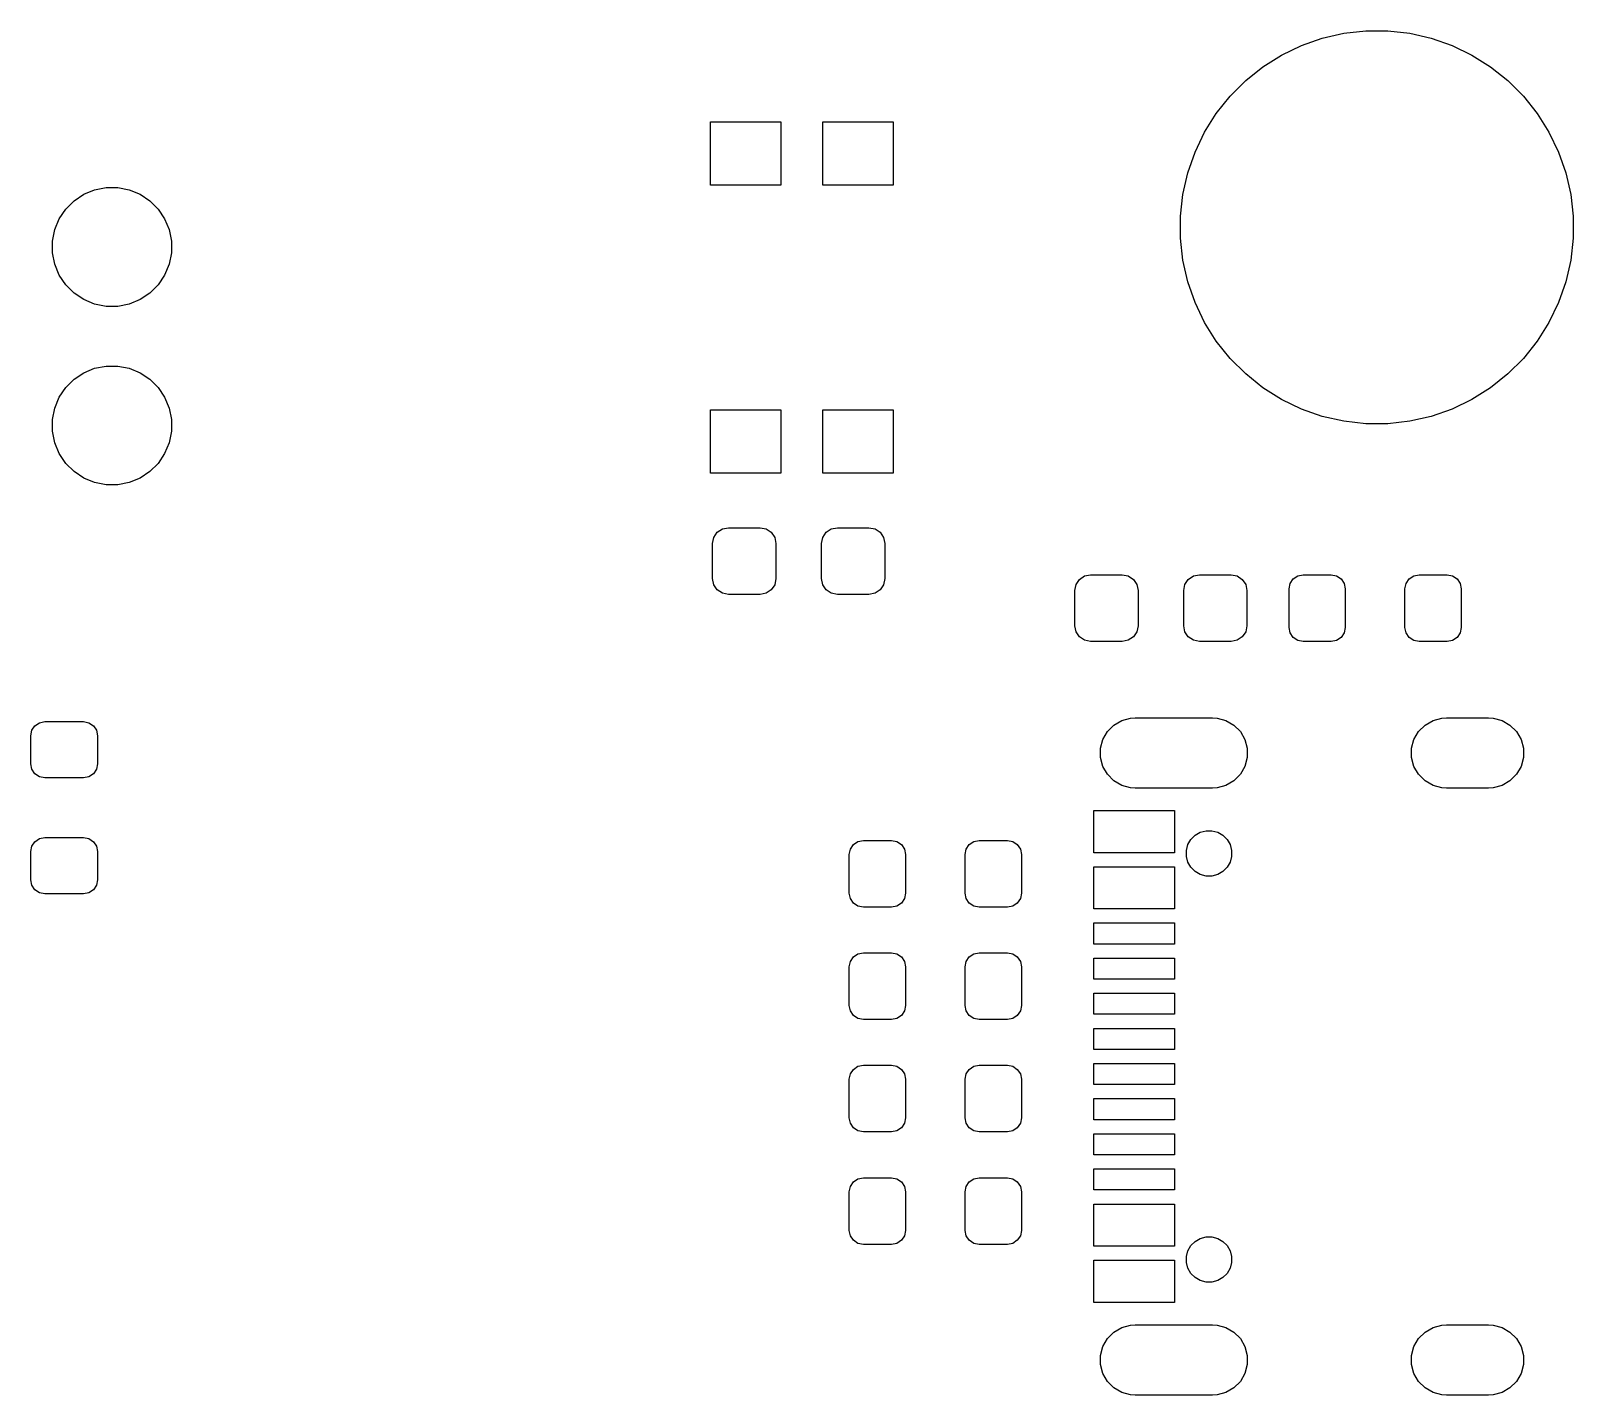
# Model space of a CAD drawing. Extents: x 110.5 to 208.1, y -115.3 to -60.
# Drawn here: x 186.12 to 208.08, y -79.62 to -60.2 of the extents above; entities that cross this region are included whole.
import ezdxf

# ---------------------------------------------------------------- set-up
doc = ezdxf.new("R2010")
doc.units = 0
doc.layers.add('BLACK', color=7, linetype='CONTINUOUS')

msp = doc.modelspace()

# ---------------------------------------------------------------- linework, layer by layer
at = {"layer": 'BLACK', "linetype": 'CONTINUOUS'}
for p, q in [((204.21143, -60.413137), (204.507805, -60.309431)), ((204.507805, -60.309431), (204.813927, -60.239561)), ((204.813927, -60.239561), (205.125947, -60.204405)), ((205.125947, -60.204405), (205.439941, -60.204405)), ((205.439941, -60.204405), (205.751961, -60.239561)), ((205.751961, -60.239561), (206.058083, -60.309431)), ((206.058083, -60.309431), (206.354458, -60.413137)), ((203.662664, -60.71643), (203.928531, -60.549374)), ((203.928531, -60.549374), (204.21143, -60.413137)), ((206.354458, -60.413137), (206.637357, -60.549374)), ((206.637357, -60.549374), (206.903224, -60.71643)), ((203.417174, -60.912202), (203.662664, -60.71643)), ((206.903224, -60.71643), (207.148714, -60.912202)), ((203.195146, -61.13423), (203.417174, -60.912202)), ((207.148714, -60.912202), (207.370742, -61.13423)), ((202.999374, -61.37972), (203.195146, -61.13423)), ((207.370742, -61.13423), (207.566514, -61.37972)), ((202.832318, -61.645587), (202.999374, -61.37972)), ((207.566514, -61.37972), (207.73357, -61.645587)), ((195.8, -62.4), (195.8, -61.5)), ((195.8, -61.5), (196.8, -61.5)), ((196.8, -61.5), (196.8, -62.4)), ((197.4, -62.4), (197.4, -61.5)), ((197.4, -61.5), (198.4, -61.5)), ((198.4, -61.5), (198.4, -62.4)), ((202.696081, -61.928486), (202.832318, -61.645587)), ((207.73357, -61.645587), (207.869807, -61.928486)), ((202.592375, -62.224861), (202.696081, -61.928486)), ((207.869807, -61.928486), (207.973513, -62.224861)), ((202.522505, -62.530983), (202.592375, -62.224861)), ((207.973513, -62.224861), (208.043383, -62.530983)), ((186.740766, -62.622941), (186.879313, -62.530367)), ((186.879313, -62.530367), (187.033258, -62.466601)), ((187.033258, -62.466601), (187.196685, -62.434093)), ((187.196685, -62.434093), (187.363315, -62.434093)), ((187.363315, -62.434093), (187.526742, -62.466601)), ((187.526742, -62.466601), (187.680687, -62.530367)), ((187.680687, -62.530367), (187.819234, -62.622941)), ((196.8, -62.4), (195.8, -62.4)), ((198.4, -62.4), (197.4, -62.4)), ((202.487349, -62.843003), (202.522505, -62.530983)), ((208.043383, -62.530983), (208.078539, -62.843003)), ((186.530367, -62.879313), (186.622941, -62.740766)), ((186.622941, -62.740766), (186.740766, -62.622941)), ((187.819234, -62.622941), (187.937059, -62.740766)), ((187.937059, -62.740766), (188.029633, -62.879313)), ((186.466601, -63.033258), (186.530367, -62.879313)), ((188.029633, -62.879313), (188.093399, -63.033258)), ((202.487349, -63.156997), (202.487349, -62.843003)), ((208.078539, -62.843003), (208.078539, -63.156997)), ((186.434093, -63.196685), (186.466601, -63.033258)), ((186.434093, -63.363315), (186.434093, -63.196685)), ((188.093399, -63.033258), (188.125907, -63.196685)), ((188.125907, -63.196685), (188.125907, -63.363315)), ((202.522505, -63.469017), (202.487349, -63.156997)), ((208.078539, -63.156997), (208.043383, -63.469017)), ((186.466601, -63.526742), (186.434093, -63.363315)), ((188.125907, -63.363315), (188.093399, -63.526742)), ((186.530367, -63.680687), (186.466601, -63.526742)), ((188.093399, -63.526742), (188.029633, -63.680687)), ((202.592375, -63.775139), (202.522505, -63.469017)), ((208.043383, -63.469017), (207.973513, -63.775139)), ((186.622941, -63.819234), (186.530367, -63.680687)), ((186.740766, -63.937059), (186.622941, -63.819234)), ((187.937059, -63.819234), (187.819234, -63.937059)), ((188.029633, -63.680687), (187.937059, -63.819234)), ((202.696081, -64.071514), (202.592375, -63.775139)), ((207.973513, -63.775139), (207.869807, -64.071514)), ((186.879313, -64.029633), (186.740766, -63.937059)), ((187.033258, -64.093399), (186.879313, -64.029633)), ((187.196685, -64.125907), (187.033258, -64.093399)), ((187.526742, -64.093399), (187.363315, -64.125907)), ((187.680687, -64.029633), (187.526742, -64.093399)), ((187.819234, -63.937059), (187.680687, -64.029633)), ((202.832318, -64.354413), (202.696081, -64.071514)), ((207.869807, -64.071514), (207.73357, -64.354413)), ((187.363315, -64.125907), (187.196685, -64.125907)), ((202.999374, -64.62028), (202.832318, -64.354413)), ((207.73357, -64.354413), (207.566514, -64.62028)), ((203.195146, -64.86577), (202.999374, -64.62028)), ((207.566514, -64.62028), (207.370742, -64.86577)), ((187.033258, -65.006601), (187.196685, -64.974093)), ((187.196685, -64.974093), (187.363315, -64.974093)), ((187.363315, -64.974093), (187.526742, -65.006601)), ((203.417174, -65.087798), (203.195146, -64.86577)), ((207.370742, -64.86577), (207.148714, -65.087798)), ((186.622941, -65.280766), (186.740766, -65.162941)), ((186.740766, -65.162941), (186.879313, -65.070367)), ((186.879313, -65.070367), (187.033258, -65.006601)), ((187.526742, -65.006601), (187.680687, -65.070367)), ((187.680687, -65.070367), (187.819234, -65.162941)), ((187.819234, -65.162941), (187.937059, -65.280766)), ((203.662664, -65.28357), (203.417174, -65.087798)), ((207.148714, -65.087798), (206.903224, -65.28357)), ((186.466601, -65.573258), (186.530367, -65.419313)), ((186.530367, -65.419313), (186.622941, -65.280766)), ((187.937059, -65.280766), (188.029633, -65.419313)), ((188.029633, -65.419313), (188.093399, -65.573258)), ((203.928531, -65.450626), (203.662664, -65.28357)), ((206.903224, -65.28357), (206.637357, -65.450626)), ((186.434093, -65.736685), (186.466601, -65.573258)), ((188.093399, -65.573258), (188.125907, -65.736685)), ((195.8, -66.5), (195.8, -65.6)), ((195.8, -65.6), (196.8, -65.6)), ((196.8, -65.6), (196.8, -66.5)), ((197.4, -66.5), (197.4, -65.6)), ((197.4, -65.6), (198.4, -65.6)), ((198.4, -65.6), (198.4, -66.5)), ((204.21143, -65.586863), (203.928531, -65.450626)), ((204.507805, -65.690569), (204.21143, -65.586863)), ((206.354458, -65.586863), (206.058083, -65.690569)), ((206.637357, -65.450626), (206.354458, -65.586863)), ((186.434093, -65.903315), (186.434093, -65.736685)), ((188.125907, -65.736685), (188.125907, -65.903315)), ((204.813927, -65.760439), (204.507805, -65.690569)), ((205.125947, -65.795595), (204.813927, -65.760439)), ((205.439941, -65.795595), (205.125947, -65.795595)), ((205.751961, -65.760439), (205.439941, -65.795595)), ((206.058083, -65.690569), (205.751961, -65.760439)), ((186.466601, -66.066742), (186.434093, -65.903315)), ((186.530367, -66.220687), (186.466601, -66.066742)), ((188.093399, -66.066742), (188.029633, -66.220687)), ((188.125907, -65.903315), (188.093399, -66.066742)), ((186.622941, -66.359234), (186.530367, -66.220687)), ((188.029633, -66.220687), (187.937059, -66.359234)), ((186.740766, -66.477059), (186.622941, -66.359234)), ((186.879313, -66.569633), (186.740766, -66.477059)), ((187.819234, -66.477059), (187.680687, -66.569633)), ((187.937059, -66.359234), (187.819234, -66.477059)), ((196.8, -66.5), (195.8, -66.5)), ((198.4, -66.5), (197.4, -66.5)), ((187.033258, -66.633399), (186.879313, -66.569633)), ((187.196685, -66.665907), (187.033258, -66.633399)), ((187.363315, -66.665907), (187.196685, -66.665907)), ((187.526742, -66.633399), (187.363315, -66.665907)), ((187.680687, -66.569633), (187.526742, -66.633399)), ((195.847127, -67.413896), (195.895901, -67.340901)), ((195.895901, -67.340901), (195.968896, -67.292127)), ((195.968896, -67.292127), (196.055, -67.275)), ((196.055, -67.275), (196.505, -67.275)), ((196.505, -67.275), (196.591104, -67.292127)), ((196.591104, -67.292127), (196.664099, -67.340901)), ((196.664099, -67.340901), (196.712873, -67.413896)), ((197.397127, -67.413896), (197.445901, -67.340901)), ((197.445901, -67.340901), (197.518896, -67.292127)), ((197.518896, -67.292127), (197.605, -67.275)), ((197.605, -67.275), (198.055, -67.275)), ((198.055, -67.275), (198.141104, -67.292127)), ((198.141104, -67.292127), (198.214099, -67.340901)), ((198.214099, -67.340901), (198.262873, -67.413896)), ((195.83, -67.5), (195.847127, -67.413896)), ((195.83, -68), (195.83, -67.5)), ((196.712873, -67.413896), (196.73, -67.5)), ((196.73, -67.5), (196.73, -68)), ((197.38, -67.5), (197.397127, -67.413896)), ((197.38, -68), (197.38, -67.5)), ((198.262873, -67.413896), (198.28, -67.5)), ((198.28, -67.5), (198.28, -68)), ((195.847127, -68.086104), (195.83, -68)), ((196.73, -68), (196.712873, -68.086104)), ((197.397127, -68.086104), (197.38, -68)), ((198.28, -68), (198.262873, -68.086104)), ((201.002127, -68.083896), (201.050901, -68.010901)), ((201.050901, -68.010901), (201.123896, -67.962127)), ((201.123896, -67.962127), (201.21, -67.945)), ((201.21, -67.945), (201.66, -67.945)), ((201.66, -67.945), (201.746104, -67.962127)), ((201.746104, -67.962127), (201.819099, -68.010901)), ((201.819099, -68.010901), (201.867873, -68.083896)), ((202.552127, -68.083896), (202.600901, -68.010901)), ((202.600901, -68.010901), (202.673896, -67.962127)), ((202.673896, -67.962127), (202.76, -67.945)), ((202.76, -67.945), (203.21, -67.945)), ((203.21, -67.945), (203.296104, -67.962127)), ((203.296104, -67.962127), (203.369099, -68.010901)), ((203.369099, -68.010901), (203.417873, -68.083896)), ((204.050224, -68.068463), (204.093579, -68.003579)), ((204.093579, -68.003579), (204.158463, -67.960224)), ((204.158463, -67.960224), (204.235, -67.945)), ((204.235, -67.945), (204.635, -67.945)), ((204.635, -67.945), (204.711537, -67.960224)), ((204.711537, -67.960224), (204.776421, -68.003579)), ((204.776421, -68.003579), (204.819776, -68.068463)), ((205.700224, -68.068463), (205.743579, -68.003579)), ((205.743579, -68.003579), (205.808463, -67.960224)), ((205.808463, -67.960224), (205.885, -67.945)), ((205.885, -67.945), (206.285, -67.945)), ((206.285, -67.945), (206.361537, -67.960224)), ((206.361537, -67.960224), (206.426421, -68.003579)), ((206.426421, -68.003579), (206.469776, -68.068463)), ((195.895901, -68.159099), (195.847127, -68.086104)), ((195.968896, -68.207873), (195.895901, -68.159099)), ((196.055, -68.225), (195.968896, -68.207873)), ((196.505, -68.225), (196.055, -68.225)), ((196.591104, -68.207873), (196.505, -68.225)), ((196.664099, -68.159099), (196.591104, -68.207873)), ((196.712873, -68.086104), (196.664099, -68.159099)), ((197.445901, -68.159099), (197.397127, -68.086104)), ((197.518896, -68.207873), (197.445901, -68.159099)), ((197.605, -68.225), (197.518896, -68.207873)), ((198.055, -68.225), (197.605, -68.225)), ((198.141104, -68.207873), (198.055, -68.225)), ((198.214099, -68.159099), (198.141104, -68.207873)), ((198.262873, -68.086104), (198.214099, -68.159099)), ((200.985, -68.17), (201.002127, -68.083896)), ((200.985, -68.67), (200.985, -68.17)), ((201.867873, -68.083896), (201.885, -68.17)), ((201.885, -68.17), (201.885, -68.67)), ((202.535, -68.17), (202.552127, -68.083896)), ((202.535, -68.67), (202.535, -68.17)), ((203.417873, -68.083896), (203.435, -68.17)), ((203.435, -68.17), (203.435, -68.67)), ((204.035, -68.145), (204.050224, -68.068463)), ((204.035, -68.695), (204.035, -68.145)), ((204.819776, -68.068463), (204.835, -68.145)), ((204.835, -68.145), (204.835, -68.695)), ((205.685, -68.145), (205.700224, -68.068463)), ((205.685, -68.695), (205.685, -68.145)), ((206.469776, -68.068463), (206.485, -68.145)), ((206.485, -68.145), (206.485, -68.695)), ((201.002127, -68.756104), (200.985, -68.67)), ((201.885, -68.67), (201.867873, -68.756104)), ((202.552127, -68.756104), (202.535, -68.67)), ((203.435, -68.67), (203.417873, -68.756104)), ((204.050224, -68.771537), (204.035, -68.695)), ((204.835, -68.695), (204.819776, -68.771537)), ((205.700224, -68.771537), (205.685, -68.695)), ((206.485, -68.695), (206.469776, -68.771537)), ((201.050901, -68.829099), (201.002127, -68.756104)), ((201.123896, -68.877873), (201.050901, -68.829099)), ((201.21, -68.895), (201.123896, -68.877873)), ((201.66, -68.895), (201.21, -68.895)), ((201.746104, -68.877873), (201.66, -68.895)), ((201.819099, -68.829099), (201.746104, -68.877873)), ((201.867873, -68.756104), (201.819099, -68.829099)), ((202.600901, -68.829099), (202.552127, -68.756104)), ((202.673896, -68.877873), (202.600901, -68.829099)), ((202.76, -68.895), (202.673896, -68.877873)), ((203.21, -68.895), (202.76, -68.895)), ((203.296104, -68.877873), (203.21, -68.895)), ((203.369099, -68.829099), (203.296104, -68.877873)), ((203.417873, -68.756104), (203.369099, -68.829099)), ((204.093579, -68.836421), (204.050224, -68.771537)), ((204.158463, -68.879776), (204.093579, -68.836421)), ((204.235, -68.895), (204.158463, -68.879776)), ((204.635, -68.895), (204.235, -68.895)), ((204.711537, -68.879776), (204.635, -68.895)), ((204.776421, -68.836421), (204.711537, -68.879776)), ((204.819776, -68.771537), (204.776421, -68.836421)), ((205.743579, -68.836421), (205.700224, -68.771537)), ((205.808463, -68.879776), (205.743579, -68.836421)), ((205.885, -68.895), (205.808463, -68.879776)), ((206.285, -68.895), (205.885, -68.895)), ((206.361537, -68.879776), (206.285, -68.895)), ((206.426421, -68.836421), (206.361537, -68.879776)), ((206.469776, -68.771537), (206.426421, -68.836421)), ((201.540619, -70.083323), (201.653658, -70.01806)), ((201.653658, -70.01806), (201.779737, -69.984278)), ((201.779737, -69.984278), (201.845, -69.98)), ((201.845, -69.98), (202.945, -69.98)), ((202.945, -69.98), (203.010263, -69.984278)), ((203.010263, -69.984278), (203.136342, -70.01806)), ((203.136342, -70.01806), (203.249381, -70.083323)), ((205.970619, -70.083323), (206.083658, -70.01806)), ((206.083658, -70.01806), (206.209737, -69.984278)), ((206.209737, -69.984278), (206.275, -69.98)), ((206.275, -69.98), (206.875, -69.98)), ((206.875, -69.98), (206.940263, -69.984278)), ((206.940263, -69.984278), (207.066342, -70.01806)), ((207.066342, -70.01806), (207.179381, -70.083323)), ((186.125, -70.235), (186.140224, -70.158463)), ((186.125, -70.635), (186.125, -70.235)), ((186.140224, -70.158463), (186.183579, -70.093579)), ((186.183579, -70.093579), (186.248463, -70.050224)), ((186.248463, -70.050224), (186.325, -70.035)), ((186.325, -70.035), (186.875, -70.035)), ((186.875, -70.035), (186.951537, -70.050224)), ((186.951537, -70.050224), (187.016421, -70.093579)), ((187.016421, -70.093579), (187.059776, -70.158463)), ((187.059776, -70.158463), (187.075, -70.235)), ((187.075, -70.235), (187.075, -70.635)), ((201.38306, -70.288658), (201.448323, -70.175619)), ((201.448323, -70.175619), (201.540619, -70.083323)), ((203.249381, -70.083323), (203.341677, -70.175619)), ((203.341677, -70.175619), (203.40694, -70.288658)), ((205.81306, -70.288658), (205.878323, -70.175619)), ((205.878323, -70.175619), (205.970619, -70.083323)), ((207.179381, -70.083323), (207.271677, -70.175619)), ((207.271677, -70.175619), (207.33694, -70.288658)), ((201.349278, -70.414737), (201.38306, -70.288658)), ((201.349278, -70.545263), (201.349278, -70.414737)), ((203.40694, -70.288658), (203.440722, -70.414737)), ((203.440722, -70.414737), (203.440722, -70.545263)), ((205.779278, -70.414737), (205.81306, -70.288658)), ((205.779278, -70.545263), (205.779278, -70.414737)), ((207.33694, -70.288658), (207.370722, -70.414737)), ((207.370722, -70.414737), (207.370722, -70.545263)), ((186.140224, -70.711537), (186.125, -70.635)), ((187.075, -70.635), (187.059776, -70.711537)), ((201.38306, -70.671342), (201.349278, -70.545263)), ((201.448323, -70.784381), (201.38306, -70.671342)), ((203.40694, -70.671342), (203.341677, -70.784381)), ((203.440722, -70.545263), (203.40694, -70.671342)), ((205.81306, -70.671342), (205.779278, -70.545263)), ((205.878323, -70.784381), (205.81306, -70.671342)), ((207.33694, -70.671342), (207.271677, -70.784381)), ((207.370722, -70.545263), (207.33694, -70.671342)), ((186.183579, -70.776421), (186.140224, -70.711537)), ((186.248463, -70.819776), (186.183579, -70.776421)), ((186.325, -70.835), (186.248463, -70.819776)), ((186.875, -70.835), (186.325, -70.835)), ((186.951537, -70.819776), (186.875, -70.835)), ((187.016421, -70.776421), (186.951537, -70.819776)), ((187.059776, -70.711537), (187.016421, -70.776421)), ((201.540619, -70.876677), (201.448323, -70.784381)), ((201.653658, -70.94194), (201.540619, -70.876677)), ((203.249381, -70.876677), (203.136342, -70.94194)), ((203.341677, -70.784381), (203.249381, -70.876677)), ((205.970619, -70.876677), (205.878323, -70.784381)), ((206.083658, -70.94194), (205.970619, -70.876677)), ((207.179381, -70.876677), (207.066342, -70.94194)), ((207.271677, -70.784381), (207.179381, -70.876677)), ((201.779737, -70.975722), (201.653658, -70.94194)), ((201.845, -70.98), (201.779737, -70.975722)), ((202.945, -70.98), (201.845, -70.98)), ((203.010263, -70.975722), (202.945, -70.98)), ((203.136342, -70.94194), (203.010263, -70.975722)), ((206.209737, -70.975722), (206.083658, -70.94194)), ((206.275, -70.98), (206.209737, -70.975722)), ((206.875, -70.98), (206.275, -70.98)), ((206.940263, -70.975722), (206.875, -70.98)), ((207.066342, -70.94194), (206.940263, -70.975722)), ((201.255, -71.6), (201.255, -71.3)), ((201.255, -71.3), (202.405, -71.3)), ((202.405, -71.3), (202.405, -71.6)), ((186.140224, -71.808463), (186.183579, -71.743579)), ((186.183579, -71.743579), (186.248463, -71.700224)), ((186.248463, -71.700224), (186.325, -71.685)), ((186.325, -71.685), (186.875, -71.685)), ((186.875, -71.685), (186.951537, -71.700224)), ((186.951537, -71.700224), (187.016421, -71.743579)), ((187.016421, -71.743579), (187.059776, -71.808463)), ((197.790224, -71.848463), (197.833579, -71.783579)), ((197.833579, -71.783579), (197.898463, -71.740224)), ((197.898463, -71.740224), (197.975, -71.725)), ((197.975, -71.725), (198.375, -71.725)), ((198.375, -71.725), (198.451537, -71.740224)), ((198.451537, -71.740224), (198.516421, -71.783579)), ((198.516421, -71.783579), (198.559776, -71.848463)), ((199.440224, -71.848463), (199.483579, -71.783579)), ((199.483579, -71.783579), (199.548463, -71.740224)), ((199.548463, -71.740224), (199.625, -71.725)), ((199.625, -71.725), (200.025, -71.725)), ((200.025, -71.725), (200.101537, -71.740224)), ((200.101537, -71.740224), (200.166421, -71.783579)), ((200.166421, -71.783579), (200.209776, -71.848463)), ((201.255, -71.9), (201.255, -71.6)), ((202.405, -71.6), (202.405, -71.9)), ((202.57278, -71.867579), (202.594739, -71.785628)), ((202.594739, -71.785628), (202.63716, -71.712153)), ((202.63716, -71.712153), (202.697153, -71.65216)), ((202.697153, -71.65216), (202.770628, -71.609739)), ((202.770628, -71.609739), (202.852579, -71.58778)), ((202.852579, -71.58778), (202.937421, -71.58778)), ((202.937421, -71.58778), (203.019372, -71.609739)), ((203.019372, -71.609739), (203.092847, -71.65216)), ((203.092847, -71.65216), (203.15284, -71.712153)), ((203.15284, -71.712153), (203.195261, -71.785628)), ((203.195261, -71.785628), (203.21722, -71.867579)), ((186.125, -71.885), (186.140224, -71.808463)), ((186.125, -72.285), (186.125, -71.885)), ((187.059776, -71.808463), (187.075, -71.885)), ((187.075, -71.885), (187.075, -72.285)), ((197.775, -71.925), (197.790224, -71.848463)), ((197.775, -72.475), (197.775, -71.925)), ((198.559776, -71.848463), (198.575, -71.925)), ((198.575, -71.925), (198.575, -72.475)), ((199.425, -71.925), (199.440224, -71.848463)), ((199.425, -72.475), (199.425, -71.925)), ((200.209776, -71.848463), (200.225, -71.925)), ((200.225, -71.925), (200.225, -72.475)), ((202.405, -71.9), (201.255, -71.9)), ((202.57278, -71.952421), (202.57278, -71.867579)), ((202.594739, -72.034372), (202.57278, -71.952421)), ((203.21722, -71.952421), (203.195261, -72.034372)), ((203.21722, -71.867579), (203.21722, -71.952421)), ((201.255, -72.4), (201.255, -72.1)), ((201.255, -72.1), (202.405, -72.1)), ((202.405, -72.1), (202.405, -72.4)), ((202.63716, -72.107847), (202.594739, -72.034372)), ((202.697153, -72.16784), (202.63716, -72.107847)), ((202.770628, -72.210261), (202.697153, -72.16784)), ((202.852579, -72.23222), (202.770628, -72.210261)), ((203.019372, -72.210261), (202.937421, -72.23222)), ((203.092847, -72.16784), (203.019372, -72.210261)), ((203.15284, -72.107847), (203.092847, -72.16784)), ((203.195261, -72.034372), (203.15284, -72.107847)), ((186.140224, -72.361537), (186.125, -72.285)), ((186.183579, -72.426421), (186.140224, -72.361537)), ((186.248463, -72.469776), (186.183579, -72.426421)), ((187.016421, -72.426421), (186.951537, -72.469776)), ((187.059776, -72.361537), (187.016421, -72.426421)), ((187.075, -72.285), (187.059776, -72.361537)), ((201.255, -72.7), (201.255, -72.4)), ((202.405, -72.4), (202.405, -72.7)), ((202.937421, -72.23222), (202.852579, -72.23222)), ((186.325, -72.485), (186.248463, -72.469776)), ((186.875, -72.485), (186.325, -72.485)), ((186.951537, -72.469776), (186.875, -72.485)), ((197.790224, -72.551537), (197.775, -72.475)), ((197.833579, -72.616421), (197.790224, -72.551537)), ((197.898463, -72.659776), (197.833579, -72.616421)), ((197.975, -72.675), (197.898463, -72.659776)), ((198.451537, -72.659776), (198.375, -72.675)), ((198.516421, -72.616421), (198.451537, -72.659776)), ((198.559776, -72.551537), (198.516421, -72.616421)), ((198.575, -72.475), (198.559776, -72.551537)), ((199.440224, -72.551537), (199.425, -72.475)), ((199.483579, -72.616421), (199.440224, -72.551537)), ((199.548463, -72.659776), (199.483579, -72.616421)), ((199.625, -72.675), (199.548463, -72.659776)), ((200.101537, -72.659776), (200.025, -72.675)), ((200.166421, -72.616421), (200.101537, -72.659776)), ((200.209776, -72.551537), (200.166421, -72.616421)), ((200.225, -72.475), (200.209776, -72.551537)), ((198.375, -72.675), (197.975, -72.675)), ((200.025, -72.675), (199.625, -72.675)), ((202.405, -72.7), (201.255, -72.7)), ((201.255, -73.2), (201.255, -72.9)), ((201.255, -72.9), (202.405, -72.9)), ((202.405, -72.9), (202.405, -73.2)), ((202.405, -73.2), (201.255, -73.2)), ((197.775, -73.525), (197.790224, -73.448463)), ((197.775, -74.075), (197.775, -73.525)), ((197.790224, -73.448463), (197.833579, -73.383579)), ((197.833579, -73.383579), (197.898463, -73.340224)), ((197.898463, -73.340224), (197.975, -73.325)), ((197.975, -73.325), (198.375, -73.325)), ((198.375, -73.325), (198.451537, -73.340224)), ((198.451537, -73.340224), (198.516421, -73.383579)), ((198.516421, -73.383579), (198.559776, -73.448463)), ((198.559776, -73.448463), (198.575, -73.525)), ((198.575, -73.525), (198.575, -74.075)), ((199.425, -73.525), (199.440224, -73.448463)), ((199.425, -74.075), (199.425, -73.525)), ((199.440224, -73.448463), (199.483579, -73.383579)), ((199.483579, -73.383579), (199.548463, -73.340224)), ((199.548463, -73.340224), (199.625, -73.325)), ((199.625, -73.325), (200.025, -73.325)), ((200.025, -73.325), (200.101537, -73.340224)), ((200.101537, -73.340224), (200.166421, -73.383579)), ((200.166421, -73.383579), (200.209776, -73.448463)), ((200.209776, -73.448463), (200.225, -73.525)), ((200.225, -73.525), (200.225, -74.075)), ((201.255, -73.7), (201.255, -73.4)), ((201.255, -73.4), (202.405, -73.4)), ((202.405, -73.4), (202.405, -73.7)), ((202.405, -73.7), (201.255, -73.7)), ((201.255, -74.2), (201.255, -73.9)), ((201.255, -73.9), (202.405, -73.9)), ((202.405, -73.9), (202.405, -74.2)), ((197.790224, -74.151537), (197.775, -74.075)), ((197.833579, -74.216421), (197.790224, -74.151537)), ((198.559776, -74.151537), (198.516421, -74.216421)), ((198.575, -74.075), (198.559776, -74.151537)), ((199.440224, -74.151537), (199.425, -74.075)), ((199.483579, -74.216421), (199.440224, -74.151537)), ((200.209776, -74.151537), (200.166421, -74.216421)), ((200.225, -74.075), (200.209776, -74.151537)), ((202.405, -74.2), (201.255, -74.2)), ((197.898463, -74.259776), (197.833579, -74.216421)), ((197.975, -74.275), (197.898463, -74.259776)), ((198.375, -74.275), (197.975, -74.275)), ((198.451537, -74.259776), (198.375, -74.275)), ((198.516421, -74.216421), (198.451537, -74.259776)), ((199.548463, -74.259776), (199.483579, -74.216421)), ((199.625, -74.275), (199.548463, -74.259776)), ((200.025, -74.275), (199.625, -74.275)), ((200.101537, -74.259776), (200.025, -74.275)), ((200.166421, -74.216421), (200.101537, -74.259776)), ((201.255, -74.7), (201.255, -74.4)), ((201.255, -74.4), (202.405, -74.4)), ((202.405, -74.4), (202.405, -74.7)), ((202.405, -74.7), (201.255, -74.7)), ((197.775, -75.125), (197.790224, -75.048463)), ((197.790224, -75.048463), (197.833579, -74.983579)), ((197.833579, -74.983579), (197.898463, -74.940224)), ((197.898463, -74.940224), (197.975, -74.925)), ((197.975, -74.925), (198.375, -74.925)), ((198.375, -74.925), (198.451537, -74.940224)), ((198.451537, -74.940224), (198.516421, -74.983579)), ((198.516421, -74.983579), (198.559776, -75.048463)), ((198.559776, -75.048463), (198.575, -75.125)), ((199.425, -75.125), (199.440224, -75.048463)), ((199.440224, -75.048463), (199.483579, -74.983579)), ((199.483579, -74.983579), (199.548463, -74.940224)), ((199.548463, -74.940224), (199.625, -74.925)), ((199.625, -74.925), (200.025, -74.925)), ((200.025, -74.925), (200.101537, -74.940224)), ((200.101537, -74.940224), (200.166421, -74.983579)), ((200.166421, -74.983579), (200.209776, -75.048463)), ((200.209776, -75.048463), (200.225, -75.125)), ((201.255, -75.2), (201.255, -74.9)), ((201.255, -74.9), (202.405, -74.9)), ((202.405, -74.9), (202.405, -75.2)), ((197.775, -75.675), (197.775, -75.125)), ((198.575, -75.125), (198.575, -75.675)), ((199.425, -75.675), (199.425, -75.125)), ((200.225, -75.125), (200.225, -75.675)), ((202.405, -75.2), (201.255, -75.2)), ((201.255, -75.7), (201.255, -75.4)), ((201.255, -75.4), (202.405, -75.4)), ((202.405, -75.4), (202.405, -75.7)), ((197.790224, -75.751537), (197.775, -75.675)), ((198.575, -75.675), (198.559776, -75.751537)), ((199.440224, -75.751537), (199.425, -75.675)), ((200.225, -75.675), (200.209776, -75.751537)), ((202.405, -75.7), (201.255, -75.7)), ((197.833579, -75.816421), (197.790224, -75.751537)), ((197.898463, -75.859776), (197.833579, -75.816421)), ((197.975, -75.875), (197.898463, -75.859776)), ((198.375, -75.875), (197.975, -75.875)), ((198.451537, -75.859776), (198.375, -75.875)), ((198.516421, -75.816421), (198.451537, -75.859776)), ((198.559776, -75.751537), (198.516421, -75.816421)), ((199.483579, -75.816421), (199.440224, -75.751537)), ((199.548463, -75.859776), (199.483579, -75.816421)), ((199.625, -75.875), (199.548463, -75.859776)), ((200.025, -75.875), (199.625, -75.875)), ((200.101537, -75.859776), (200.025, -75.875)), ((200.166421, -75.816421), (200.101537, -75.859776)), ((200.209776, -75.751537), (200.166421, -75.816421)), ((201.255, -76.2), (201.255, -75.9)), ((201.255, -75.9), (202.405, -75.9)), ((202.405, -75.9), (202.405, -76.2)), ((202.405, -76.2), (201.255, -76.2)), ((197.790224, -76.648463), (197.833579, -76.583579)), ((197.833579, -76.583579), (197.898463, -76.540224)), ((197.898463, -76.540224), (197.975, -76.525)), ((197.975, -76.525), (198.375, -76.525)), ((198.375, -76.525), (198.451537, -76.540224)), ((198.451537, -76.540224), (198.516421, -76.583579)), ((198.516421, -76.583579), (198.559776, -76.648463)), ((199.440224, -76.648463), (199.483579, -76.583579)), ((199.483579, -76.583579), (199.548463, -76.540224)), ((199.548463, -76.540224), (199.625, -76.525)), ((199.625, -76.525), (200.025, -76.525)), ((200.025, -76.525), (200.101537, -76.540224)), ((200.101537, -76.540224), (200.166421, -76.583579)), ((200.166421, -76.583579), (200.209776, -76.648463)), ((201.255, -76.7), (201.255, -76.4)), ((201.255, -76.4), (202.405, -76.4)), ((202.405, -76.4), (202.405, -76.7)), ((197.775, -76.725), (197.790224, -76.648463)), ((197.775, -77.275), (197.775, -76.725)), ((198.559776, -76.648463), (198.575, -76.725)), ((198.575, -76.725), (198.575, -77.275)), ((199.425, -76.725), (199.440224, -76.648463)), ((199.425, -77.275), (199.425, -76.725)), ((200.209776, -76.648463), (200.225, -76.725)), ((200.225, -76.725), (200.225, -77.275)), ((202.405, -76.7), (201.255, -76.7)), ((201.255, -77.2), (201.255, -76.9)), ((201.255, -76.9), (202.405, -76.9)), ((202.405, -76.9), (202.405, -77.2)), ((197.790224, -77.351537), (197.775, -77.275)), ((198.575, -77.275), (198.559776, -77.351537)), ((199.440224, -77.351537), (199.425, -77.275)), ((200.225, -77.275), (200.209776, -77.351537)), ((201.255, -77.5), (201.255, -77.2)), ((202.405, -77.2), (202.405, -77.5)), ((197.833579, -77.416421), (197.790224, -77.351537)), ((197.898463, -77.459776), (197.833579, -77.416421)), ((197.975, -77.475), (197.898463, -77.459776)), ((198.375, -77.475), (197.975, -77.475)), ((198.451537, -77.459776), (198.375, -77.475)), ((198.516421, -77.416421), (198.451537, -77.459776)), ((198.559776, -77.351537), (198.516421, -77.416421)), ((199.483579, -77.416421), (199.440224, -77.351537)), ((199.548463, -77.459776), (199.483579, -77.416421)), ((199.625, -77.475), (199.548463, -77.459776)), ((200.025, -77.475), (199.625, -77.475)), ((200.101537, -77.459776), (200.025, -77.475)), ((200.166421, -77.416421), (200.101537, -77.459776)), ((200.209776, -77.351537), (200.166421, -77.416421)), ((202.594739, -77.565628), (202.63716, -77.492153)), ((202.63716, -77.492153), (202.697153, -77.43216)), ((202.697153, -77.43216), (202.770628, -77.389739)), ((202.770628, -77.389739), (202.852579, -77.36778)), ((202.852579, -77.36778), (202.937421, -77.36778)), ((202.937421, -77.36778), (203.019372, -77.389739)), ((203.019372, -77.389739), (203.092847, -77.43216)), ((203.092847, -77.43216), (203.15284, -77.492153)), ((203.15284, -77.492153), (203.195261, -77.565628)), ((202.405, -77.5), (201.255, -77.5)), ((201.255, -78), (201.255, -77.7)), ((201.255, -77.7), (202.405, -77.7)), ((202.405, -77.7), (202.405, -78)), ((202.57278, -77.647579), (202.594739, -77.565628)), ((202.57278, -77.732421), (202.57278, -77.647579)), ((203.195261, -77.565628), (203.21722, -77.647579)), ((203.21722, -77.647579), (203.21722, -77.732421)), ((202.594739, -77.814372), (202.57278, -77.732421)), ((202.63716, -77.887847), (202.594739, -77.814372)), ((202.697153, -77.94784), (202.63716, -77.887847)), ((203.15284, -77.887847), (203.092847, -77.94784)), ((203.195261, -77.814372), (203.15284, -77.887847)), ((203.21722, -77.732421), (203.195261, -77.814372)), ((201.255, -78.3), (201.255, -78)), ((202.405, -78), (202.405, -78.3)), ((202.770628, -77.990261), (202.697153, -77.94784)), ((202.852579, -78.01222), (202.770628, -77.990261)), ((202.937421, -78.01222), (202.852579, -78.01222)), ((203.019372, -77.990261), (202.937421, -78.01222)), ((203.092847, -77.94784), (203.019372, -77.990261)), ((202.405, -78.3), (201.255, -78.3)), ((201.448323, -78.815619), (201.540619, -78.723323)), ((201.540619, -78.723323), (201.653658, -78.65806)), ((201.653658, -78.65806), (201.779737, -78.624278)), ((201.779737, -78.624278), (201.845, -78.62)), ((201.845, -78.62), (202.945, -78.62)), ((202.945, -78.62), (203.010263, -78.624278)), ((203.010263, -78.624278), (203.136342, -78.65806)), ((203.136342, -78.65806), (203.249381, -78.723323)), ((203.249381, -78.723323), (203.341677, -78.815619)), ((205.878323, -78.815619), (205.970619, -78.723323)), ((205.970619, -78.723323), (206.083658, -78.65806)), ((206.083658, -78.65806), (206.209737, -78.624278)), ((206.209737, -78.624278), (206.275, -78.62)), ((206.275, -78.62), (206.875, -78.62)), ((206.875, -78.62), (206.940263, -78.624278)), ((206.940263, -78.624278), (207.066342, -78.65806)), ((207.066342, -78.65806), (207.179381, -78.723323)), ((207.179381, -78.723323), (207.271677, -78.815619)), ((201.349278, -79.054737), (201.38306, -78.928658)), ((201.38306, -78.928658), (201.448323, -78.815619)), ((203.341677, -78.815619), (203.40694, -78.928658)), ((203.40694, -78.928658), (203.440722, -79.054737)), ((205.779278, -79.054737), (205.81306, -78.928658)), ((205.81306, -78.928658), (205.878323, -78.815619)), ((207.271677, -78.815619), (207.33694, -78.928658)), ((207.33694, -78.928658), (207.370722, -79.054737)), ((201.349278, -79.185263), (201.349278, -79.054737)), ((201.38306, -79.311342), (201.349278, -79.185263)), ((203.440722, -79.185263), (203.40694, -79.311342)), ((203.440722, -79.054737), (203.440722, -79.185263)), ((205.779278, -79.185263), (205.779278, -79.054737)), ((205.81306, -79.311342), (205.779278, -79.185263)), ((207.370722, -79.185263), (207.33694, -79.311342)), ((207.370722, -79.054737), (207.370722, -79.185263)), ((201.448323, -79.424381), (201.38306, -79.311342)), ((201.540619, -79.516677), (201.448323, -79.424381)), ((203.341677, -79.424381), (203.249381, -79.516677)), ((203.40694, -79.311342), (203.341677, -79.424381)), ((205.878323, -79.424381), (205.81306, -79.311342)), ((205.970619, -79.516677), (205.878323, -79.424381)), ((207.271677, -79.424381), (207.179381, -79.516677)), ((207.33694, -79.311342), (207.271677, -79.424381)), ((201.653658, -79.58194), (201.540619, -79.516677)), ((201.779737, -79.615722), (201.653658, -79.58194)), ((201.845, -79.62), (201.779737, -79.615722)), ((202.945, -79.62), (201.845, -79.62)), ((203.010263, -79.615722), (202.945, -79.62)), ((203.136342, -79.58194), (203.010263, -79.615722)), ((203.249381, -79.516677), (203.136342, -79.58194)), ((206.083658, -79.58194), (205.970619, -79.516677)), ((206.209737, -79.615722), (206.083658, -79.58194)), ((206.275, -79.62), (206.209737, -79.615722)), ((206.875, -79.62), (206.275, -79.62)), ((206.940263, -79.615722), (206.875, -79.62)), ((207.066342, -79.58194), (206.940263, -79.615722)), ((207.179381, -79.516677), (207.066342, -79.58194))]:
    msp.add_line(p, q, dxfattribs=at)

doc.saveas('drawing.dxf')
